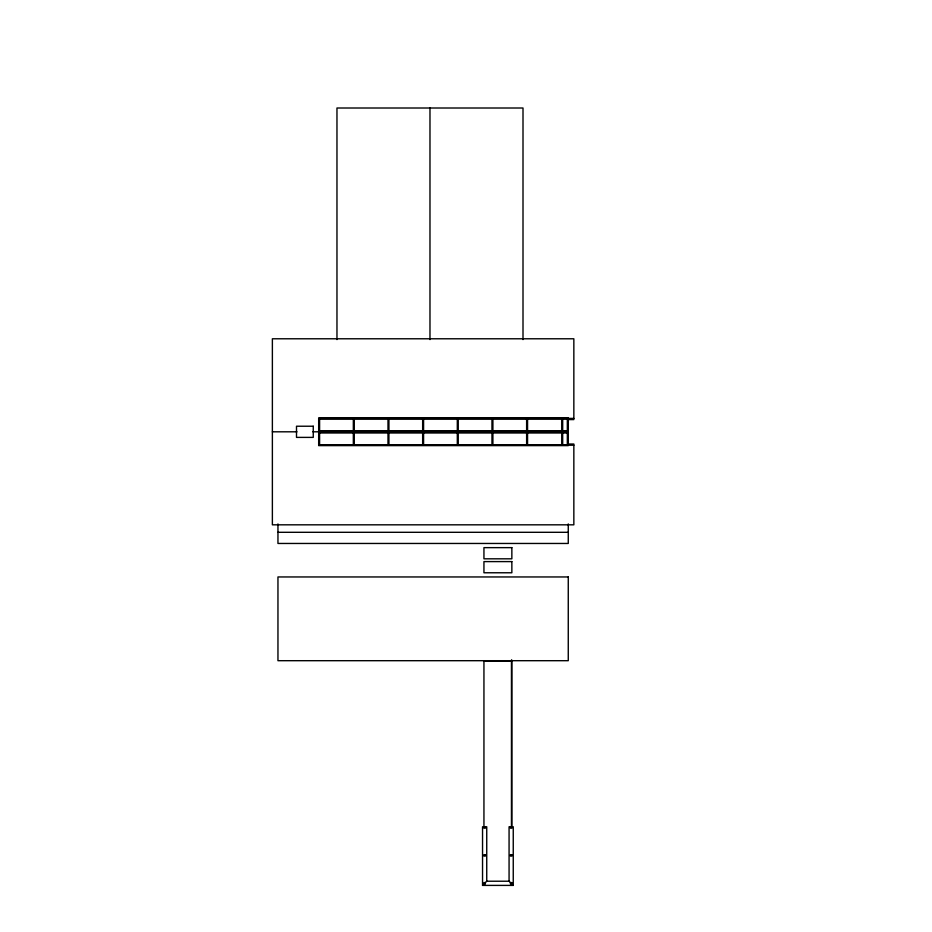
<?xml version="1.0" encoding="UTF-8"?>
<svg xmlns="http://www.w3.org/2000/svg" width="932" height="932" viewBox="0 0 932 932"><rect width="100%" height="100%" fill="white"/><g stroke="black" fill="none" stroke-linecap="round" stroke-linejoin="round"><path stroke-width="1.4" d="M482.543 885.4L486.737 881.218L486.737 826.777L482.543 826.777L482.543 885.4L513.252 885.4L513.252 826.777L509.07 826.777L509.07 881.218L513.252 885.4M318.674 418.398L573.844 418.398M568.264 418.643L562.683 418.643L562.683 444.972L568.264 444.972M318.674 418.771L568.264 418.771M568.042 419.586L573.844 419.586L573.844 338.782L272.377 338.782L272.377 524.821L573.844 524.821L573.844 444.028L568.042 444.028M568.264 423.512L568.264 440.102M319.594 430.91L353.333 430.91M354.253 430.91L387.992 430.91M388.924 430.91L422.65 430.91M423.582 430.91L457.309 430.91M458.241 430.91L491.968 430.91M492.9 430.91L526.627 430.91M527.559 430.91L561.751 430.91M562.683 430.91L568.264 430.91M318.674 431.038L568.264 431.038M272.377 431.807L296.97 431.807M312.884 431.807L318.674 431.807M567.332 431.807L568.264 431.807M318.674 432.576L568.264 432.576M319.594 432.704L353.333 432.704M354.253 432.704L387.992 432.704M388.924 432.704L422.65 432.704M423.582 432.704L457.309 432.704M458.241 432.704L491.968 432.704M492.9 432.704L526.627 432.704M527.559 432.704L561.751 432.704M562.683 432.704L568.264 432.704M318.674 444.844L568.264 444.844M318.674 445.216L573.844 445.216M277.957 532.3L568.264 532.3M511.854 661.161L483.941 661.161L483.941 828.175L485.339 828.175L485.339 826.777M486.737 881.218L509.07 881.218M568.264 523.924L568.264 543.461L277.957 543.461L277.957 523.924M567.332 418.771L567.332 444.844M523.003 339.586L523.003 108.007L336.965 108.007L336.965 339.586M511.854 660.112L511.854 828.175L510.456 828.175L510.456 826.777M511.458 660.112L511.458 827.301M429.978 108.007L429.978 339.586M568.264 418.002L318.674 418.002L318.674 445.613L568.264 445.613L568.264 418.002M353.333 418.643L319.594 418.643L319.594 444.972L353.333 444.972L353.333 418.643M387.992 418.643L354.253 418.643L354.253 444.972L387.992 444.972L387.992 418.643M422.65 418.643L388.924 418.643L388.924 444.972L422.65 444.972L422.65 418.643M457.309 418.643L423.582 418.643L423.582 444.972L457.309 444.972L457.309 418.643M491.968 418.643L458.241 418.643L458.241 444.972L491.968 444.972L491.968 418.643M526.627 418.643L492.9 418.643L492.9 444.972L526.627 444.972L526.627 418.643M561.751 418.643L527.559 418.643L527.559 444.972L561.751 444.972L561.751 418.643M313.257 426.227L296.504 426.227L296.504 437.388L313.257 437.388L313.257 426.227M511.854 547.643L483.941 547.643L483.941 558.816L511.854 558.816L511.854 547.643M511.854 561.6L483.941 561.6L483.941 572.772L511.854 572.772L511.854 561.6M568.264 576.955L277.957 576.955L277.957 660.695L568.264 660.695L568.264 576.955M485.339 854.691L483.941 854.691L483.941 856.089L485.339 856.089L485.339 854.691M511.854 854.691L510.456 854.691L510.456 856.089L511.854 856.089L511.854 854.691M485.339 882.604L483.941 882.604L483.941 884.002L485.339 884.002L485.339 882.604M511.854 882.604L510.456 882.604L510.456 884.002L511.854 884.002L511.854 882.604"/></g></svg>
